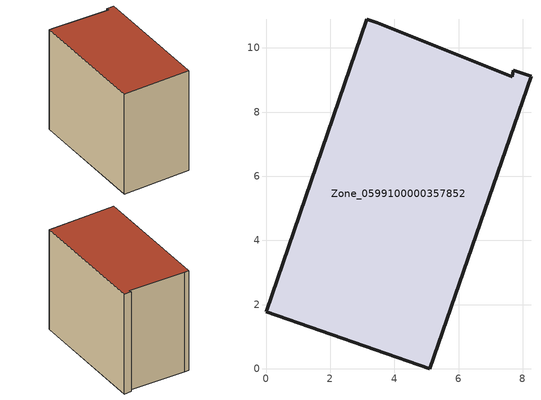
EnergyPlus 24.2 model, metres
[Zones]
Zone_0599100000357852
 floor ground (C_G): 3.15,10.9 3.47,10.78 7.67,9.1 7.71,9.31 8.26,9.12 5.1,0 0,1.77 z0
 wall outside (C_F): 3.47,10.78 3.15,10.9 0,1.77 5.1,0 8.26,9.12 7.71,9.31 7.67,9.1 3.47,10.78 z0:8.47
 roof outside (C_R): 7.71,9.31 7.67,9.1 3.47,10.78 3.15,10.9 0,1.77 5.1,0 8.26,9.12 z8.47
[BUILDING]
Pand.0599100000357852: North Axis=0; Terrain=City; Loads Convergence Tolerance Value=0.04; Temperature Convergence Tolerance Value=0.4; Solar Distribution=FullExterior; Maximum Number of Warmup Days=25; Minimum Number of Warmup Days=1
[Site:Location]
Rotterdam.The.Hague.AP_ZH_NLD Design_Conditions: Latitude=51.96; Longitude=4.45; Time Zone=1; Elevation=-4.5
[SITE:GROUNDTEMPERATURE:BUILDINGSURFACE]
18, 18, 18, 18, 18, 18, 18, 18, 18, 18, 18, 18
[MATERIAL] Thermal Absorptance=0.9; Solar Absorptance=0.7; Visible Absorptance=0.7
Name | Roughness | Thickness | Conductivity | Density | Specific Heat
G.TI.1992-2005 | MediumSmooth | 0.15 | 0.06 | 540 | 1210
F.TI.1992-2005 | Rough | 0.3 | 0.12 | 1920 | 840
R.TI.1992-2005 | MediumRough | 0.2 | 0.08 | 1500 | 1000
[CONSTRUCTION]
C_G: G.TI.1992-2005
C_F: F.TI.1992-2005
C_R: R.TI.1992-2005
[ZONE]
Zone_0599100000357852: Type=1; Multiplier=1; Ceiling Height=Autocalculate; Volume=Autocalculate; Floor Area=autocalculate; Part of Total Floor Area=Yes
[ZONEINFILTRATION:DESIGNFLOWRATE]
Infil_Zone_0599100000357852: Zone or ZoneList or Space or SpaceList=Zone_0599100000357852; Schedule=AlwaysOn; Design Flow Rate Calculation Method=Flow/Area; Flow Rate per Floor Area=0.0015; Constant Term Coefficient=1; Temperature Term Coefficient=0; Velocity Term Coefficient=0; Velocity Squared Term Coefficient=0
[HVACTEMPLATE:ZONE:IDEALLOADSAIRSYSTEM]
Zone_0599100000357852: Maximum Heating Supply Air Temperature=50; Minimum Cooling Supply Air Temperature=13; Maximum Heating Supply Air Humidity Ratio=0.0156; Minimum Cooling Supply Air Humidity Ratio=0.0077; Heating Limit=NoLimit; Cooling Limit=NoLimit; Dehumidification Control Type=ConstantSensibleHeatRatio; Cooling Sensible Heat Ratio=0.7; Dehumidification Setpoint=60; Humidification Control Type=None; Humidification Setpoint=30; Outdoor Air Method=None; Outdoor Air Flow Rate per Person=0.00944; Outdoor Air Flow Rate per Zone Floor Area=0; Outdoor Air Flow Rate per Zone=0; Demand Controlled Ventilation Type=None; Outdoor Air Economizer Type=NoEconomizer; Heat Recovery Type=None; Sensible Heat Recovery Effectiveness=0.7; Latent Heat Recovery Effectiveness=0.65
[ZONECONTROL:THERMOSTAT]
ThermostatControl_Zone_0599100000357852: Zone or ZoneList=Zone_0599100000357852; Control Type Schedule=DualSetpointControlType; Control 1=Thermostat_Zone_0599100000357852; Temperature Difference Between Cutout And Setpoint=0
[THERMOSTATSETPOINT:DUALSETPOINT]
Thermostat_Zone_0599100000357852: Heating Setpoint Temperature Schedule=HeatingSetpoint_Zone_0599100000357852; Cooling Setpoint Temperature Schedule=CoolingSetpoint_Zone_0599100000357852
[SCHEDULE:COMPACT]
HeatingSetpoint_Zone_0599100000357852: Through: 12/31, For: AllDays, Until: 24:00, 21
CoolingSetpoint_Zone_0599100000357852: Through: 12/31, For: AllDays, Until: 24:00, 24
DualSetpointControlType: Through: 12/31, For: AllDays, Until: 24:00, 4
AlwaysOn: Through: 12/31, For: AllDays, Until: 24:00, 1
